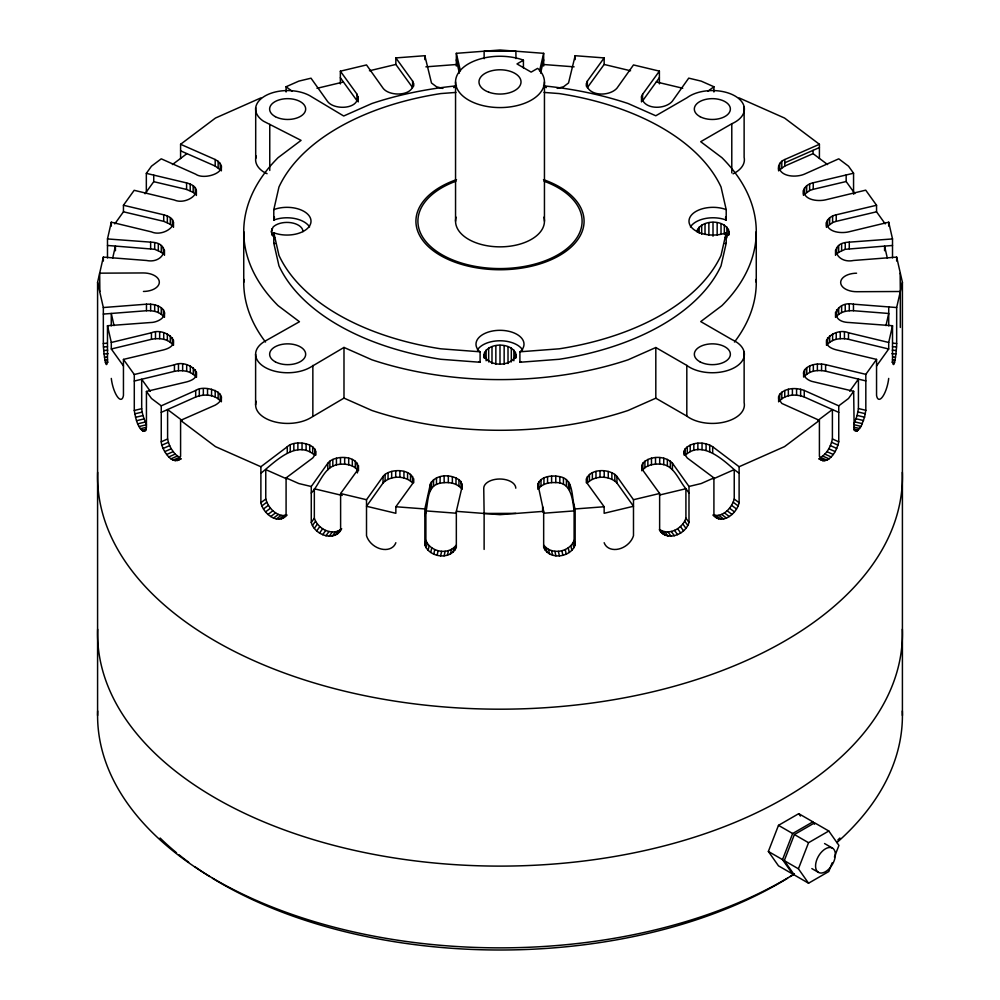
<?xml version="1.0" encoding="UTF-8"?>
<svg xmlns="http://www.w3.org/2000/svg" width="1000" height="1000" viewBox="0 0 1000 1000"><rect width="100%" height="100%" fill="white"/><g stroke="black" fill="none" stroke-linecap="round" stroke-linejoin="round"><path stroke-width="1.5" d="M896.663 307.538L853.462 304.175C835.525 300.5 827.663 322.05 849.362 322.525L892.513 325.725L892.513 361.688C894.338 373.525 897 345.375 896.663 343.5L896.663 307.538L902.412 282.325L896.663 257.125L853.538 260.475C835.688 264.212 827.55 242.712 849.275 242.15L892.513 238.938L892.513 257.863M865.825 374.35L865.825 410.312L864.55 417.188L861.1 426.4L853.7 424.625L857.15 415.412L858.425 408.55L858.425 379.125L825.6 371.188C818.462 369.762 809.775 370.412 804.688 376.225L804.688 369.688C809.775 363.875 818.462 363.225 825.6 364.65L865.825 374.35L876.55 359.4L836.287 349.862C814.175 344.025 835.312 326.838 848.475 332.762L888.7 342.463L888.7 349L876.55 365.938M461.05 481.65L462.163 486.4L456.337 511.337L456.337 547.3C450.763 560.438 429.237 557.663 424.85 544.913L424.85 508.95L430.387 484.025C435.812 473.425 453.363 473.625 461.05 481.65L461.05 488.188C455.938 482.413 447.25 481.775 440.112 483.225C425.312 485.95 429.05 504.725 424.85 515.487M604.15 57.912L587.337 81.137L587.337 87.675L604.15 64.45L604.15 57.912L575.15 55.712L568.538 82.963L563.513 86.762L557.2 88.4M97.587 715.525L97.587 282.325L103.338 257.125L146.537 260.487C164.475 264.163 172.338 242.613 150.638 242.138L107.487 238.938L107.487 257.863M107.487 238.938L111.3 222.2L151.525 231.9C164.688 237.825 185.825 220.637 163.713 214.8L123.45 205.263L123.45 211.8L114.775 223.9M112.662 258.2L115.425 246.088L154.688 249.3L161.275 252.2L163.375 254.288L163.375 247.75M309.562 226.912A24.025 13.875 0 0 0 274.975 219.638L273.788 220.162L273.788 209.7L278.962 187A228.837 132.113 0 0 1 440.775 93.575L455.9 92.425M303 231.65A16.012 9.25 0 0 0 291.125 222.725A16.012 9.25 0 0 0 273.113 227.037L271.163 231.65L273.113 236.275A16.012 9.25 0 0 0 274.713 237.6M273.788 220.162L274.475 217.138M424.85 544.913L425.887 540.325L425.887 510.9L455.875 513.188M426.163 547.7L427.212 543.125L425.887 540.325M428.15 550.25L429.2 545.662L427.212 543.125M430.712 552.438L431.763 547.85L429.2 545.662M540.575 73.162L543.663 59.862M433.738 554.163L434.787 549.575L431.763 547.85M437.088 555.337L438.125 550.75L434.787 549.575M483.988 357.713C482.8 340.925 517.2 340.925 516.013 357.713M440.588 555.913L441.637 551.337C447.025 551.7 452.825 549.837 456.062 545.312L455.012 549.9M444.087 555.875L445.138 551.287M447.438 555.2L448.475 550.612M450.462 553.938L451.5 549.35M453.025 552.137L454.075 547.562M516.013 354.637C512.263 367.312 487.738 367.312 483.988 354.637M697 231.65C700.662 218.075 729.887 218.988 729.038 234.725M726.213 232.675L721.038 255.387A228.837 132.113 0 0 1 559.225 348.812L519.9 351.8L519.9 362.262L559.225 359.275A228.837 132.113 0 0 0 721.038 265.85L726.213 243.137L726.213 232.675L725.025 233.2A24.025 13.875 0 0 1 688.988 221.188A24.025 13.875 0 0 1 725.025 209.188L726.213 209.7L726.213 220.162L725.025 219.638A24.025 13.875 0 0 0 690.438 226.912M729.038 231.65L728.487 234.05L725.188 237.55M885.962 325.6L888.725 313.475L853.462 310.712C847.475 310.45 840.65 311.537 836.6 316.375L836.6 309.837M888.7 342.463L892.513 325.725M539.55 70.925L543.663 53.325L500 50L456.337 53.325L456.337 66.05M838.75 405.838L838.75 441.8C837.175 448.975 833.575 456.463 826.925 460.188L820.575 457.362C827.225 453.65 830.825 446.163 832.4 438.975L832.4 409.55L804.25 396.987C796.325 393.95 785.763 394.175 779.712 400.812L779.712 394.275C785.763 387.625 796.325 387.413 804.25 390.45L838.75 405.838L848.5 398.5L853.662 391.287L813.413 381.75C808.088 380.913 800.775 375.575 804.688 369.688M713.737 515.2C723.538 517.15 731.85 507.725 734.237 499.038L734.237 469.613C722.25 458.975 701.25 439.812 685.188 455.4L685.188 448.862C692.05 441.55 704.538 441.587 712.675 446.725L739.112 466.737L739.112 502.7C736.938 513.475 722.35 525.538 712.9 515.037M768.363 851.45L782.525 859.625L792.65 874.025L778.487 865.85L768.363 851.45L778.487 825.35L798.737 813.662L812.9 821.838L814.587 824.237M782.525 859.625L792.65 833.525L812.9 821.838M832.175 862.812L828.8 871.513L808.55 883.213L794.4 875.037L784.275 860.625L794.4 834.538L814.65 822.837L828.8 831.012L838.925 845.425L834.425 857.025M808.55 883.213L798.425 868.8L808.55 842.712L828.8 831.012M662.725 533.787L659.663 529.513C669.225 535.938 682.75 528.325 685.913 518.15L685.913 488.725C678.312 479.862 673.737 464.1 659.7 464.1C653.713 463.837 646.888 464.913 642.837 469.75L642.837 463.212C650.288 455.462 664.938 455.462 672.425 463.175L688.988 486.463L688.988 522.425C685.837 534.4 666.513 542.325 659.338 529.7M339.387 531.9L340.613 529.5L340.613 493.537L357.425 470.312C361.65 455.562 334.825 453.85 327.8 463.275L311.275 486.512L311.275 522.475C314.538 535.087 335.037 542.487 341.675 528.688M586.275 86.088L587.337 81.137M641.513 101.912L641.513 96.688L642.575 94.35L659.388 71.125L633.488 64.938L616.962 88.175C609.5 96.675 587.913 96.65 586.275 83.475M537.837 484.025C541.3 475.875 552.225 475.163 559.825 476.662C574.675 479.338 570.962 498.162 575.15 508.95L575.15 544.913C570.763 557.663 549.237 560.438 543.663 547.3L543.663 511.337L537.837 484.025L537.837 489.263M586.275 482.738C585.85 468.2 609.288 467.587 616.938 476.45L633.488 499.725L633.488 535.688A16.5 12.45 -35.7 0 1 618.825 549.012A16.5 12.45 -35.7 0 1 604.15 542.712M778.65 170.912C777.463 166 780.037 161.262 784.75 159.537L819.412 144.288L819.412 158.45M641.762 470.775L641.762 465.55L642.837 463.212M803.512 195.362C801.637 188.775 807.312 183.85 813.238 182.775L853.562 173.225L853.562 194.2M684.112 455.112L684.112 451.188L685.188 448.862M826.5 227.4C824.625 220.812 830.3 215.888 836.225 214.812L876.55 205.263L876.55 211.8L885.225 223.9M778.65 401.85L778.65 396.613L779.712 394.275M544.987 549.9L543.938 545.312C551.587 555.513 569.862 552.075 574.113 540.325L574.113 504.363M283.438 517.788L286.087 513.862L286.087 477.9L312.738 457.987C323.988 444.462 295.363 438.5 287.275 446.763L260.887 466.737L260.887 502.7C263.062 513.475 277.65 525.538 287.1 515.037M853.662 391.287L854.175 429.237L854.938 430.562L857.1 431.037L861.1 426.4M357.388 463.237L357.388 469.775C352.275 463.988 343.575 463.35 336.438 464.8C323.3 468.212 319.862 484.087 311.275 493.062M395.85 542.712A16.5 12.45 35.7 0 1 381.175 549.012A16.5 12.45 35.7 0 1 366.512 535.688L366.512 499.725L383.038 476.488C390.062 467.05 416.887 468.775 412.663 483.525L395.85 506.75L395.85 513.288L366.512 506.262L383.038 483.025C390.487 475.275 405.138 475.275 412.625 482.987L412.625 476.45M123.45 205.263L134.175 190.312L174.4 200.012C187.575 205.938 208.7 188.75 186.588 182.913L146.337 173.363L146.337 192.85M146.337 173.363L151.5 166.163L161.25 158.825L195.75 174.213C205.3 181.05 233.837 170.263 215.188 159.512L180.588 144.288L180.588 158.562M145.05 193.775L153.737 181.675L153.737 175.138M311.275 522.475L314.337 518.212L314.337 488.787L342.212 495.45M312.5 525.462L315.562 521.2L314.337 518.212M314.35 528.312L317.413 524.038L315.562 521.2M316.737 530.875L319.812 526.6L317.413 524.038M319.562 533.038L322.625 528.763C327.863 532.112 335.275 533.513 340.6 529.575L337.525 533.85M322.675 534.7L325.737 530.438M325.938 535.8L329 531.525M329.212 536.263L332.275 532M642.575 94.35L642.575 100.887L659.388 77.663M332.325 536.087L335.387 531.812M335.138 535.275L338.2 531M849.737 391.225L858.425 379.125L865.825 380.887M161.25 405.838L161.25 441.8C161.462 449.812 174.037 468.713 180.588 456.337L180.588 420.375L215.25 405.125C233.8 394.3 205.188 383.625 195.688 390.475L161.25 405.838L151.5 398.5L146.438 391.438L186.762 381.875C208.85 375.938 187.525 358.862 174.438 364.812L134.288 374.5L123.45 359.4L163.775 349.837C185.863 343.9 164.537 326.825 151.45 332.775L111.3 342.463L111.3 349L123.45 365.938M827.562 164.55L813.062 153.637L784.75 166.075L779.712 169.887L779.712 163.35M854.85 193.625L846.162 181.525L813.238 189.325L809.625 190.538L804.587 194.338L804.587 187.8M544.125 513.188L574.113 510.9C572.562 499.462 571.225 482 555.775 482.587C549.788 482.312 542.975 483.4 538.913 488.237L538.913 481.7M876.55 211.8L836.225 221.35L832.6 222.562L827.575 226.375L827.575 219.838M586.275 478.825L587.375 483.562L604.15 506.75L604.15 513.288L633.488 506.262L616.938 482.987C609.45 475.275 594.8 475.275 587.337 483.025L587.337 476.488M892.513 245.475L845.238 249.312L838.675 252.237L836.6 254.338L836.6 247.8M888.7 349L848.475 339.3C841.35 337.875 832.65 338.512 827.575 344.325L827.575 337.788M314.788 448.812L314.788 455.35C296.438 438.837 274.587 462.35 260.887 473.288M180.588 144.288L215.45 118.05L260.887 97.912M172.438 164.55L186.938 153.637L215.188 166.05L220.25 169.838L220.25 163.3M543.525 85.85A256.262 147.95 0 0 1 628.125 103.525L655.788 115.775L686.988 97.762A32.038 18.5 0 0 1 735.062 96.013A32.038 18.5 0 0 1 731.787 123.763L700.7 141.7L721.925 157.675A256.262 147.95 0 0 1 721.925 305.637L700.725 321.587L732.013 339.65A32.038 18.5 0 0 1 734.85 367.413A32.038 18.5 0 0 1 686.812 365.412L655.812 347.525L628.125 359.787A256.262 147.95 0 0 1 371.875 359.787L343.988 347.438L310.3 367.337A32.038 18.5 0 0 1 265 367.337A32.038 18.5 0 0 1 265 341.175L299.462 321.725L278.075 305.637A256.262 147.95 0 0 1 278.075 157.675L301.075 140.375L263.488 121.2A32.038 18.5 0 0 1 266.613 95.113A32.038 18.5 0 0 1 311.812 96.912L343.7 116L371.875 103.525A256.262 147.95 0 0 1 456.475 85.85M744.137 351.962L744.137 402.638A32.038 18.5 0 0 1 724.412 422.062A32.038 18.5 0 0 1 686.812 416.087L655.812 398.2L628.125 410.462A256.262 147.95 0 0 1 371.875 410.462L343.988 398.113L310.3 418.013A32.038 18.5 0 0 1 272.55 421.238A32.038 18.5 0 0 1 256.238 401.312M260.887 502.7L265.763 499.038L265.763 469.613L286.762 478.913M261.95 505.863L266.825 502.2L265.763 499.038M263.538 508.963L268.412 505.3L266.825 502.2M265.587 511.863L270.462 508.2C274.25 512.663 280.138 516.812 286.262 515.2M268.012 514.438L272.887 510.763M270.688 516.538L275.562 512.875M273.488 518.1L278.363 514.425M276.288 519.025L281.163 515.363M278.962 519.288L283.837 515.612M281.388 518.862L285.05 516.112M519.9 351.8L520.8 351.112A24.025 13.875 0 0 0 500 330.312A24.025 13.875 0 0 0 479.2 351.112L480.1 351.8L480.1 362.262L440.775 359.275A228.837 132.113 0 0 1 278.962 265.85L273.788 243.137L273.788 232.675L274.975 233.2A24.025 13.875 0 0 0 311.012 221.188A24.025 13.875 0 0 0 274.975 209.188L273.788 209.7M519.9 362.262L520.8 361.575M817.9 420.462L832.4 409.55L838.75 412.375M778.65 396.613L778.65 399.025L781.85 403.45L819.412 420.375L784.55 446.613L739.112 466.737M707.862 91.287L713.913 86.75L701.2 81.125L688.725 78.138L672.2 101.388C664.725 109.887 643.15 109.862 641.513 96.688M523.413 60.225L516.987 63.938L531.15 72.112L537.575 68.4L538.488 69.088A44.45 25.663 0 0 1 507.713 107.188A44.45 25.663 0 0 1 456.225 77.463A44.45 25.663 0 0 1 522.225 59.7L523.413 60.225L523.413 67.962M220.25 394.237L220.25 400.775C214.175 394.162 203.612 393.938 195.688 397.013L161.25 412.375M286.087 91.988L286.087 86.75L298.8 81.125L311.012 78.2L327.575 101.487C334.625 110.887 361.488 109.113 357.137 94.362L340.363 71.188L366.512 64.938L383.062 88.212C390.112 97.613 416.975 95.838 412.625 81.1L395.85 57.912L424.85 55.712L431.488 83L436.55 86.8L442.875 88.413M784.75 162.812L819.412 147.55M161.25 441.8L167.6 438.975L167.6 409.55L182.1 420.462M162.062 445.1L168.412 442.287L167.6 438.975M163.287 448.413L169.638 445.6L168.412 442.287M164.862 451.587L171.213 448.775L175.125 454.125L179.425 457.362L173.075 460.188M166.713 454.475L173.062 451.662M168.762 456.95L175.125 454.125M170.912 458.875L177.275 456.062M175.125 460.8L180.2 458.55M178.55 459.9L181.1 458.775M176.975 460.712L180.787 459.025M725.025 243.663L726.213 243.137M716.562 517.788L713.913 513.862L713.913 477.9L701.2 483.537L688.988 486.463M713.238 478.913L734.237 469.613L739.112 473.288M453.65 87.575L456.05 86.762M819.212 459.025L823.025 460.712L826.925 460.188M111.3 349L151.45 339.312C158.588 337.863 167.288 338.5 172.4 344.288L172.4 337.75M195.387 369.787L195.387 376.325C190.275 370.538 181.575 369.9 174.438 371.35L134.288 381.037M892.513 238.938L888.7 222.2L848.55 231.887C840.825 233.65 826.75 232.362 826.5 222.162M369.438 70.775L395.85 64.45L412.625 87.638L412.625 81.1M317.013 88.312L343.425 82L357.137 100.9L357.137 94.362M146.438 391.438L146.438 427.4L145.162 430.712L143 431.188C136.888 426.362 135.588 417.713 134.288 410.462L141.688 408.688L141.688 379.263L150.363 391.362M134.787 413.862L142.188 412.1L141.688 408.688M135.562 417.325L142.963 415.562L146.412 424.775L139.012 426.538M136.55 420.7L143.95 418.938M137.713 423.825L145.113 422.05M140.363 428.738L146.275 427.325M141.713 430.312L146.15 429.25M143 431.188L145.963 430.475M633.488 499.725L659.638 493.475L659.638 529.438L660.875 531.838M659.513 495.037L685.913 488.725L688.988 493M97.587 282.325L103.338 307.538L146.463 304.188C152.463 303.9 159.288 304.975 163.375 309.788L163.375 316.325C159.288 311.512 152.463 310.438 146.463 310.725L103.338 314.075M425.887 66.838L457.375 64.438L459.425 73.15M163.375 309.788C167.9 317.425 157.012 322.525 150.725 322.512L107.487 325.725L107.487 361.688C105.662 373.525 103 345.375 103.338 343.5L107.312 343.2M103.513 346.962L107.475 346.662M103.775 350.5L107.737 350.2M104.113 353.975L108.075 353.675M104.513 357.212L107.15 357.013M104.95 360.062L107.6 359.862M105.412 362.4L108.05 362.2M543.663 511.337L500 514.663L456.337 511.337M575.15 508.95L604.15 506.75M900.15 273.163L900.325 291.5L856.812 291.712A16.012 9.25 0 0 1 840.675 282.538A16.012 9.25 0 0 1 856.562 273.212M515.788 488.188A16.012 9.25 0 0 0 499.65 479.012A16.012 9.25 0 0 0 483.75 488.338L484.125 513.45L515.875 513.362M542.625 64.438L574.113 66.838M544.1 92.425L559.225 93.575A228.837 132.113 0 0 1 721.038 187L726.213 209.7M107.487 245.475L115.425 246.088L115.425 250.725M892.688 343.2L896.663 343.5M892.525 346.662L896.488 346.962M892.262 350.2L896.225 350.5M891.925 353.675L895.888 353.975M892.85 357.013L895.487 357.212M892.4 359.862L895.05 360.062M891.95 362.2L894.587 362.4M480.1 351.8L440.775 348.812A228.837 132.113 0 0 1 278.962 255.387L273.788 232.675M395.85 506.75L424.85 508.95M438.125 550.75L441.637 551.337M153.737 181.675L186.588 189.45L193.175 192.35L195.275 194.438L195.275 187.9M123.45 211.8L163.713 221.337L170.3 224.237L172.4 226.325L172.4 219.788M604.15 64.45L630.562 70.775M656.325 81.938L682.725 88.25M858.425 408.55L865.825 410.312M857.913 411.95L865.312 413.713M857.15 415.412L864.55 417.188M856.15 418.787L863.55 420.55M854.987 421.9L862.387 423.675M853.825 427.175L859.75 428.587M853.95 429.1L858.388 430.163M854.137 430.337L857.1 431.037M311.275 486.512L298.8 483.537L286.087 477.9M340.613 493.537L366.512 499.725M544.012 86.8L546.425 87.6M739.112 97.912L784.55 118.05L819.412 144.288M832.4 438.975L838.75 441.8M180.588 150.825L186.938 153.637M831.587 442.287L837.938 445.1M830.362 445.6L836.712 448.413M828.787 448.775L835.138 451.587M826.938 451.662L833.288 454.475M824.875 454.125L831.237 456.95M822.725 456.062L829.087 458.875M819.8 458.55L824.875 460.8M818.9 458.775L823.025 460.712M273.788 243.137L274.975 243.663M260.887 466.737L215.45 446.613L180.588 420.375M267.075 173.7L263.488 171.875A32.038 18.5 0 0 1 256.25 156.062M824.55 843.538L832.475 848.112A14.013 8.088 -60 0 1 828.037 869.825A14.013 8.088 -60 0 1 815.9 862.825A14.013 8.088 -60 0 1 832.475 848.112M778.487 825.35L792.65 833.525M794.4 834.538L808.55 842.712M811.85 868.575L818.462 872.387M784.275 860.625L798.425 868.8M286.087 86.75L292.137 91.275M713.913 477.9L687.312 458.025L684.125 453.6L684.112 451.188M734.237 499.038L739.112 502.7M733.175 502.2L738.05 505.863M731.587 505.3L736.462 508.963M729.538 508.2L734.412 511.863M727.113 510.763L731.988 514.438M724.438 512.875L729.312 516.538M721.637 514.425L726.513 518.1M718.838 515.363L723.713 519.025M716.162 515.612L721.038 519.288M714.95 516.112L718.612 518.862M479.2 361.575L480.1 362.262M319.812 526.6L322.625 528.763M821.45 459.9L819.412 456.337L819.412 420.375M659.638 493.475L642.862 470.3L641.762 465.55M853.562 173.225L848.5 166.163L838.75 158.825L804.312 174.188C796.012 177.712 779.45 177.138 778.65 165.675M876.55 205.263L865.713 190.162L825.562 199.85C817.837 201.612 803.763 200.325 803.512 190.125M685.913 518.15L688.988 522.425M684.688 521.138L687.75 525.413M682.837 523.975L685.9 528.25M680.45 526.538L683.512 530.812M677.625 528.7L680.688 532.975M674.513 530.375L677.575 534.637M671.25 531.462L674.312 535.737M667.987 531.938L671.05 536.2M340.363 77.725L343.425 82M664.862 531.75L667.938 536.025M662.05 530.938L665.113 535.212M268.412 505.3L270.462 508.2M798.737 813.662L800.425 816.062M169.638 445.6L171.213 448.775M456.337 53.325L460.438 70.9M887.337 258.2L884.575 246.088L884.575 250.725M725.525 217.138L726.213 220.162M574.113 540.325L575.15 544.913M572.788 543.125L573.837 547.7M570.8 545.662L571.85 550.25M568.237 547.85L569.288 552.438M456.337 59.862L457.375 64.438M565.212 549.575L566.263 554.163M561.875 550.75L562.913 555.337M558.362 551.337L559.412 555.913M554.862 551.287L555.913 555.875M551.525 550.612L552.562 555.2M548.5 549.35L549.538 553.938M545.925 547.562L546.975 552.137M114.038 325.6L111.275 313.475L111.275 325.863M107.487 325.725L111.3 342.463M142.188 412.1L142.963 415.562M515.988 58.6L515.875 51.212L484.125 51.3L484.15 58.7M99.85 291.5L99.675 273.163L143.188 272.95A16.012 9.25 0 0 1 159.325 282.125A16.012 9.25 0 0 1 143.438 291.45M902.412 282.325L902.412 715.525M900.325 291.5L900.325 327.463M896.663 257.125L896.663 261.038M888.7 222.2L888.7 226.125M888.725 306.938L888.725 325.863M876.55 359.4L876.55 395.363A16.5 5.15 -76.6 0 0 882.625 396.7A16.5 5.15 -76.6 0 0 888.7 378.425M853.462 304.175L853.462 310.712M849.275 242.15L849.275 248.688M849.275 304.188L849.275 310.725M848.475 332.762L848.475 339.3M846.162 174.988L846.162 181.525M845.238 242.775L845.238 249.312M845.238 304.812L845.238 311.35M844.438 332.137L844.438 338.675M841.625 243.988L841.625 250.525M841.625 306.025L841.625 312.562M840.25 332.15L840.25 338.688M838.675 245.7L838.675 252.237M838.675 307.738L838.675 314.275M836.225 214.812L836.225 221.35M836.225 332.775L836.225 339.312M835.525 250.125L835.525 255.362M835.525 312.162L835.525 317.4M832.6 216.025L832.6 222.562M832.6 333.988L832.6 340.525M829.65 217.738L829.65 224.275M829.65 335.7L829.65 342.238M826.5 340.125L826.5 345.35M825.6 364.65L825.6 371.188M821.562 364.025L821.562 370.562M817.375 364.038L817.375 370.575M813.337 364.663L813.337 371.2M813.062 150.363L813.062 153.637M813.238 182.775L813.238 189.325M809.725 365.875L809.725 372.413M809.625 183.988L809.625 190.538M806.675 185.7L806.675 192.237M806.775 367.587L806.775 374.125M804.25 390.45L804.25 396.987M803.625 372.013L803.625 377.05M800.625 389.25L800.625 395.788M796.575 388.625L796.575 395.163M792.4 388.638L792.4 395.175M788.363 389.263L788.363 395.8M784.75 159.537L784.75 166.075M784.75 390.475L784.75 397.013M781.8 161.25L781.8 167.787M781.8 392.188L781.8 398.725M756.263 231.65L756.263 282.325M744.125 106.688L744.125 157.363A32.038 18.5 0 0 1 733.088 173.825M731.787 123.763L731.787 172.9M728.487 229.262L728.487 235.4M726.888 227.037L726.888 237.787M724.338 225.113L724.338 234.325M721.025 223.65L721.025 234.4M717.163 222.725L717.163 235.012M713.913 86.75L713.913 91.988M713.012 222.413L713.012 236.225M712.675 446.725L712.675 453.263M709.712 445.025L709.712 451.562M708.875 222.725L708.875 235.012M706.087 443.825L706.087 450.363M705.013 223.65L705.013 234.4M702.05 443.2L702.05 449.738M701.688 225.113L701.688 234.325M699.15 227.037L699.15 233.175M697.862 443.212L697.862 449.75M697.55 229.262L697.55 232.338M693.825 443.837L693.825 450.375M690.212 445.05L690.212 451.587M687.262 446.763L687.262 453.3M686.812 365.412L686.812 416.087M672.425 463.175L672.425 469.712M670.325 461.087L670.325 467.625M667.362 459.387L667.362 465.925M663.737 458.188L663.737 464.725M659.7 457.562L659.7 464.1M659.388 71.125L659.388 83.863M655.812 347.525L655.812 398.2M655.512 457.575L655.512 464.113M651.475 458.2L651.475 464.738M647.862 459.412L647.862 465.95M644.912 461.125L644.912 467.663M616.938 476.45L616.938 482.987M614.837 474.363L614.837 480.9M611.875 472.65L611.875 479.188M608.25 471.45L608.25 477.987M604.212 470.838L604.212 477.375M600.025 470.838L600.025 477.375M595.988 471.475L595.988 478.013M592.375 472.688L592.375 479.225M589.425 474.387L589.425 480.938M575.15 55.712L575.15 59.638M569.6 483.988L569.6 490.525M568.513 481.65L568.513 488.188M566.413 479.562L566.413 486.1M563.45 477.863L563.45 484.4M559.825 476.662L559.825 483.2M555.775 476.05L555.775 482.587M551.6 476.05L551.6 482.587M547.562 476.675L547.562 483.225M544.45 81.925L544.45 221.188M543.95 477.887L543.95 484.425M543.663 53.325L543.663 66.05M542.625 506.763L542.625 511.987M541 479.6L541 486.138M515.475 352.25L515.475 358.387M513.875 350.012L513.875 360.763M511.325 348.1L511.325 361.925M508.013 346.637L508.013 363.525M504.15 345.712L504.15 364.137M500 345.387L500 363.825M495.85 345.712L495.85 364.137M491.987 346.637L491.987 363.525M488.675 348.1L488.675 361.925M486.125 350.012L486.125 360.763M484.525 352.25L484.525 358.387M484.125 513.45L484.125 549.412M462.15 483.988L462.15 489.212M458.95 479.562L458.95 486.1M455.988 477.863L455.988 484.4M455.55 81.925L455.55 221.188M452.362 476.662L452.362 483.2M448.325 476.05L448.325 482.587M444.137 476.05L444.137 482.587M440.112 476.675L440.112 483.225M436.488 477.887L436.488 484.425M433.537 479.6L433.537 486.138M431.463 481.7L431.463 488.237M430.387 484.025L430.387 490.575M424.85 55.712L424.85 59.638M413.725 83.425L413.725 86.037M413.725 478.775L413.725 482.7M410.525 474.363L410.525 480.9M407.562 472.65L407.562 479.188M403.938 471.45L403.938 477.987M399.9 470.838L399.9 477.375M395.85 57.912L395.85 64.45M395.712 470.838L395.712 477.375M391.675 471.475L391.675 478.013M388.062 472.688L388.062 479.225M385.112 474.387L385.112 480.938M383.038 476.488L383.038 483.025M358.488 465.562L358.488 470.8M358.225 96.7L358.225 101.925M357.425 470.312L357.425 472.925M355.288 461.15L355.288 467.688M352.325 459.45L352.325 465.988M348.7 458.237L348.7 464.787M344.663 457.625L344.663 464.162M343.988 347.438L343.988 398.113M340.363 71.188L340.363 83.925M340.475 457.625L340.475 464.175M336.438 458.263L336.438 464.8M332.825 459.475L332.825 466.012M329.875 461.188L329.875 467.725M327.8 463.275L327.8 469.812M315.875 451.15L315.875 455.062M312.85 365.412L312.85 416.087M312.688 446.725L312.688 453.263M309.725 445.025L309.725 451.562M306.1 443.825L306.1 450.363M302.05 443.2L302.05 449.738M297.875 443.212L297.875 449.75M293.837 443.837L293.837 450.375M290.225 445.05L290.225 451.587M287.275 446.763L287.275 453.3M271.8 228.85L271.8 235M269.762 124.4L269.762 170.463M255.7 107.775L255.7 158.45M255.613 354.25L255.613 404.925M243.738 231.65L243.738 282.325M221.35 165.637L221.35 170.863M221.35 396.562L221.35 401.8M218.15 161.213L218.15 167.75M218.15 392.15L218.15 398.688M215.188 159.512L215.188 166.05M215.188 390.45L215.188 396.987M211.562 389.25L211.562 395.788M207.525 388.625L207.525 395.163M203.337 388.638L203.337 395.175M199.3 389.263L199.3 395.8M196.475 372.113L196.475 377.35M196.375 190.238L196.375 195.463M195.688 390.475L195.688 397.013M193.287 367.7L193.287 374.237M193.175 185.812L193.175 192.35M190.212 184.112L190.212 190.65M190.312 366L190.312 372.537M186.688 364.8L186.688 371.337M186.588 182.913L186.588 189.45M182.65 364.175L182.65 370.712M178.475 364.175L178.475 370.725M174.438 364.812L174.438 371.35M173.487 222.125L173.487 227.35M173.487 340.075L173.487 345.312M170.3 217.7L170.3 224.237M170.3 335.662L170.3 342.2M167.338 216L167.338 222.537M167.338 333.963L167.338 340.5M164.462 250.087L164.462 255.312M164.462 312.125L164.462 317.35M163.713 214.8L163.713 221.337M163.713 332.762L163.713 339.3M161.275 245.662L161.275 252.2M161.275 307.7L161.275 314.237M159.662 332.137L159.662 338.675M158.312 243.962L158.312 250.5M158.312 306L158.312 312.538M155.488 332.15L155.488 338.688M154.688 242.763L154.688 249.3M154.688 304.8L154.688 311.337M151.45 332.775L151.45 339.312M150.638 242.138L150.638 248.675M150.638 304.175L150.638 310.712M146.463 304.188L146.463 310.725M134.288 374.5L134.288 410.462M123.45 359.4L123.45 395.363A16.5 5.15 76.6 0 1 117.375 396.7A16.5 5.15 76.6 0 1 111.3 378.425M111.3 222.2L111.3 226.125M103.338 257.125L103.338 261.038M103.338 307.538L103.338 343.5M477.425 349.9A24.025 13.875 0 0 1 500 340.775A24.025 13.875 0 0 1 522.575 349.9M756.213 279.375A256.262 147.95 0 0 1 734.475 342.038M265.525 342.038A256.262 147.95 0 0 1 243.787 279.375M839.887 838.025A394.812 227.938 0 0 1 837.825 840.025M790.325 876.525A394.812 227.938 0 0 0 794.412 873.938A402.413 232.325 0 0 1 348.9 930.85A402.413 232.325 0 0 1 97.662 711M787.575 878.238A394.812 227.938 0 0 1 212.425 878.238M209.675 876.525A394.812 227.938 0 0 1 195.012 866.812M188.65 862.212A394.812 227.938 0 0 1 178.888 854.675M176.537 852.763A394.812 227.938 0 0 1 160.113 838.025M543.488 179.65A84.087 48.55 0 0 1 564.05 252.65A84.087 48.55 0 0 1 435.95 252.65A84.087 48.55 0 0 1 456.512 179.65M902.337 472.337A402.413 232.325 0 0 1 500 709.188A402.413 232.325 0 0 1 97.662 472.337M544.087 181.213A82.088 47.387 0 0 1 562.112 252.175A82.088 47.387 0 0 1 437.887 252.175A82.088 47.387 0 0 1 455.913 181.213M543.9 217.175A44.45 25.663 0 0 1 500 246.85A44.45 25.663 0 0 1 456.1 217.175M902.337 711A402.413 232.325 0 0 1 836.888 842.588M902.337 629.263A402.413 232.325 0 0 1 500 866.112A402.413 232.325 0 0 1 97.662 629.263M275.325 116.65A18.012 10.4 0 0 0 305.2 111.425A18.012 10.4 0 0 0 282.438 99.1A18.012 10.4 0 0 0 275.325 116.65M700.025 116.65A18.012 10.4 0 0 0 729.9 111.425A18.012 10.4 0 0 0 707.125 99.1A18.012 10.4 0 0 0 700.025 116.65M700.025 361.838A18.012 10.4 0 0 0 729.9 356.625A18.012 10.4 0 0 0 707.125 344.3A18.012 10.4 0 0 0 700.025 361.838M275.325 361.838A18.012 10.4 0 0 0 305.2 356.625A18.012 10.4 0 0 0 282.438 344.3A18.012 10.4 0 0 0 275.325 361.838M488.688 92.15A21.025 12.138 0 0 0 521 82.463A21.025 12.138 0 0 0 490.312 71.15A21.025 12.138 0 0 0 488.688 92.15"/></g></svg>
